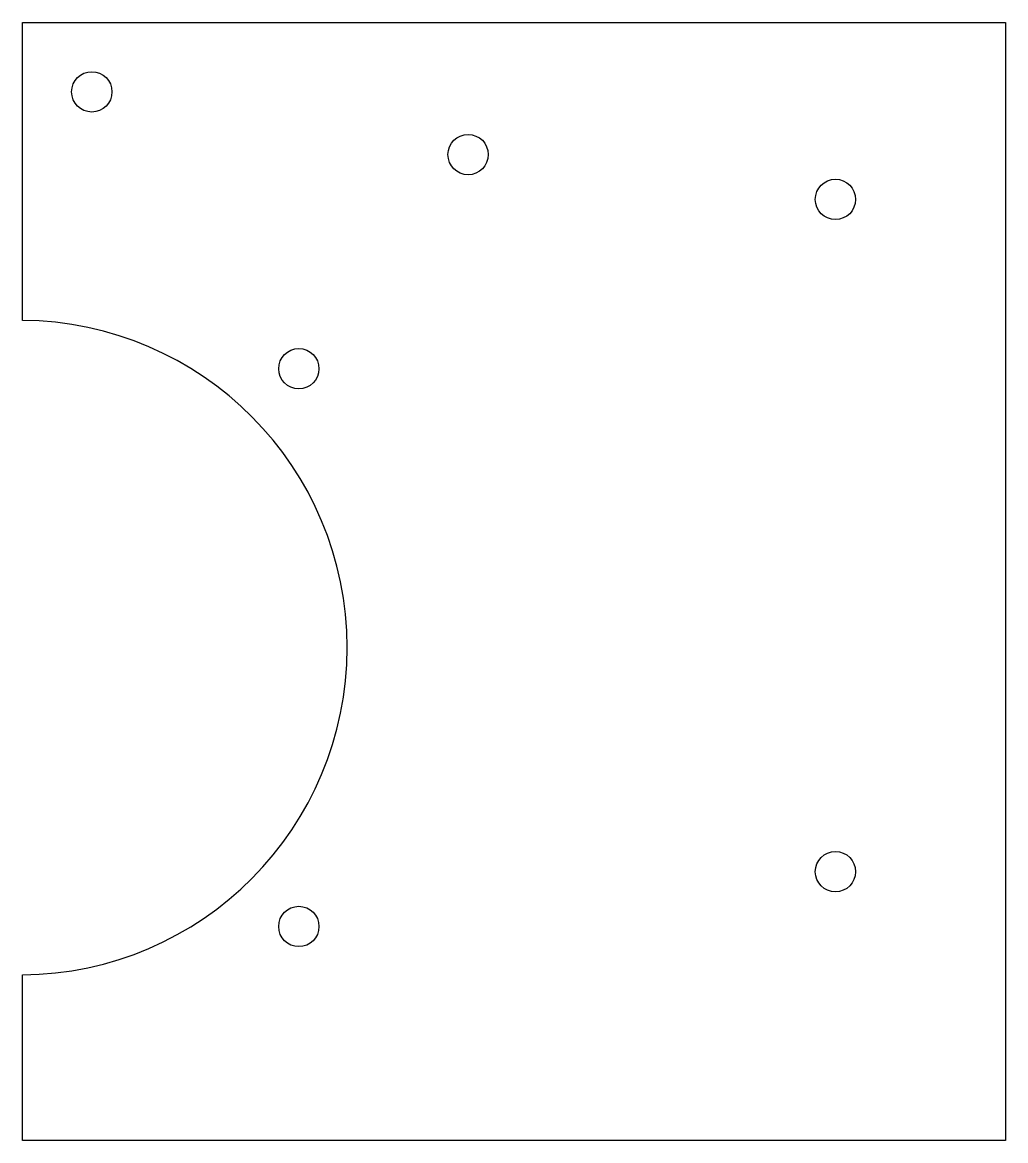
# Model space of a CAD drawing. Header units: millimetres. Extents: x 0 to 110, y 0 to 125.
import ezdxf

# ---------------------------------------------------------------- set-up
doc = ezdxf.new("R2010")
doc.units = ezdxf.units.MM

msp = doc.modelspace()

# ---------------------------------------------------------------- linework, layer by layer
for p, q in [((0, 91.5), (0, 124.75)), ((0, 124.75), (109.75, 124.75)), ((109.75, 124.75), (109.75, 0)), ((0, 0), (0, 18.5)), ((109.75, 0), (0, 0))]:
    msp.add_line(p, q)
for centre in [(7.75, 117), (49.75, 110), (90.75, 105), (30.86, 86.11), (90.75, 30), (30.86, 23.89)]:
    msp.add_circle(centre, 2.25)
msp.add_arc((-0.25, 55), 36.5, -89.6076, 89.6076)

doc.saveas('drawing.dxf')
